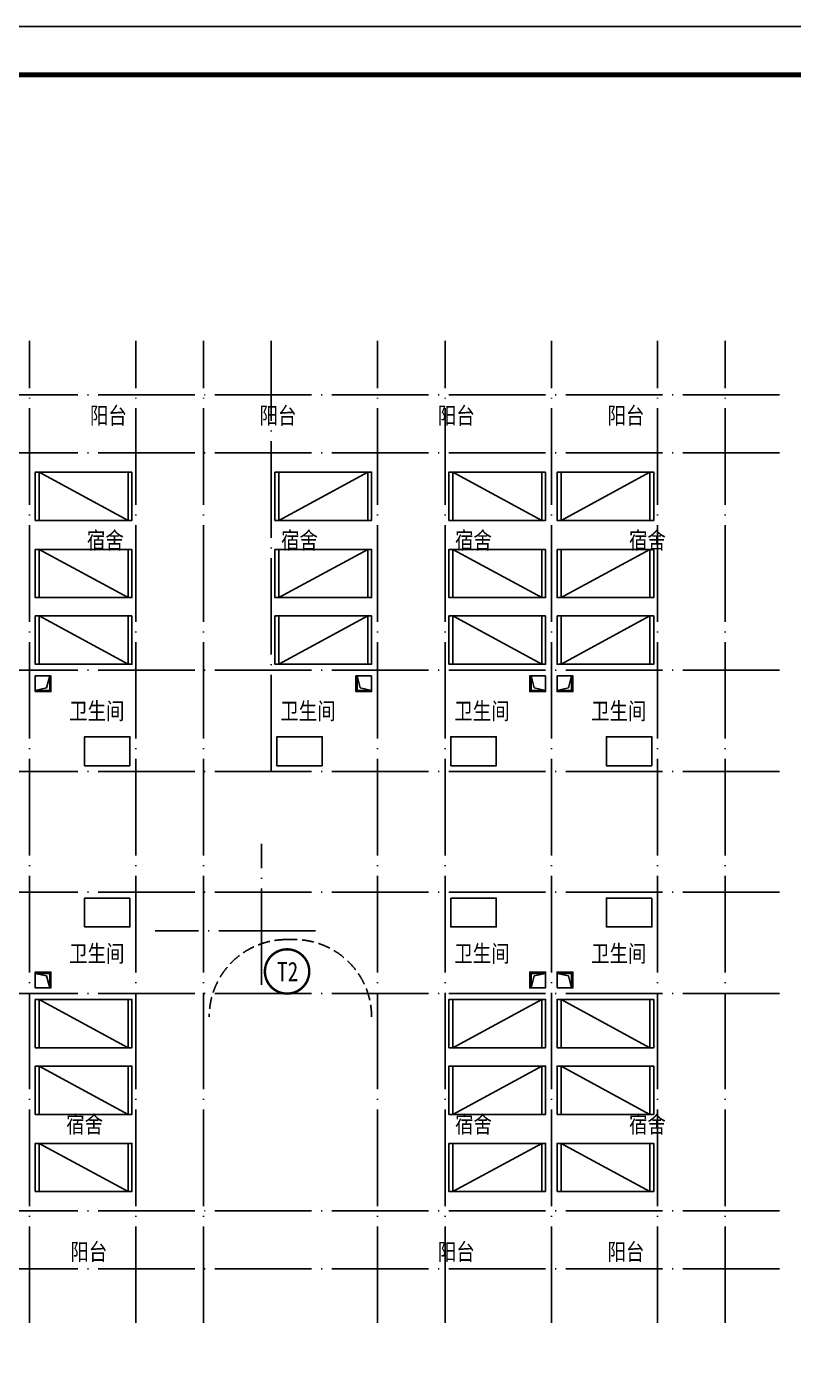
# Model space of a CAD drawing. Extents: x -695846 to 822170, y -413475 to 397179.
# Drawn here: x 494532 to 510403, y -5945 to 21491 of the extents above; entities that cross this region are included whole.
import ezdxf

# ---------------------------------------------------------------- set-up
doc = ezdxf.new("R2010")
doc.units = 0
doc.header["$LTSCALE"] = 1000
doc.header["$MEASUREMENT"] = 0
doc.linetypes.add('DASH', pattern=[0.35, 0.25, -0.1])
doc.linetypes.add('DOTE', pattern=[2.42, 2, -0.2, 0.02, -0.2])
for name, color, linetype in [('DOTE', 1, 'DOTE'), ('LVTRY', 6, 'Continuous'), ('PUB_TEXT', 7, 'Continuous'), ('STAIR', 2, 'Continuous'), ('T-图框-175', 175, 'Continuous')]:
    doc.layers.add(name, color=color, linetype=linetype)
doc.styles.add('-黑体', font='simhei.ttf', dxfattribs={"width": 0.8})

# ---------------------------------------------------------------- blocks, each defined once
blk = doc.blocks.new('15w1e35rwe')
at = {"layer": 'LVTRY'}
for points in [[(592286, 135026), (593226, 135026), (593226, 134426), (592286, 134426)], [(594246, 133166), (594246, 133491), (593921, 133491), (593921, 133166)], [(594246, 133166), (594246, 133466), (593946, 133466), (593946, 133166)]]:
    blk.add_lwpolyline(points, close=True, dxfattribs=at)
blk.add_lwpolyline([(594246, 133466), (594012, 133412), (593946, 133166)], dxfattribs=at)
blk = doc.blocks.new('$plan$00002356')
at = {"layer": 'LVTRY', "color": 250}
for p, q in [((0, -1920), (1000, -80)), ((0, -80), (1000, -80)), ((1000, -1920), (0, -1920))]:
    blk.add_line(p, q, dxfattribs=at)
blk.add_lwpolyline([(0, 0), (0, -2000), (1000, -2000), (1000, 0)], close=True, dxfattribs=at)
blk = doc.blocks.new('A$C4a45d1b0')
at = {"const_width": 50}
blk.add_lwpolyline([(918, 459, 1), (0, 459, 1)], format="xyb", close=True, dxfattribs=at)
at = {"layer": 'PUB_TEXT', "style": '-黑体', "width": 0.8}
blk.add_text('T2', height=400, dxfattribs=at).set_placement((254, 258, -343))

msp = doc.modelspace()

# ---------------------------------------------------------------- linework, layer by layer
at = {"layer": 'DOTE'}
for p, q in [((494592, -5355), (494592, 14985)), ((496792, -5355), (496792, 14985)), ((498192, -5355), (498192, 14985)), ((499592, 6065), (499592, 14985)), ((501792, -5355), (501792, 14985)), ((503192, -5355), (503192, 14985)), ((505392, -5355), (505392, 14985)), ((507592, -5355), (507592, 14985)), ((508992, -5355), (508992, 14985)), ((510112, 13865), (471872, 13865)), ((510112, 12665), (471872, 12665)), ((510112, 8165), (471872, 8165)), ((510112, 6065), (471872, 6065)), ((499392, 1645), (499392, 4565)), ((510112, 3565), (471872, 3565)), ((500512, 2765), (497192, 2765)), ((510112, 1465), (471872, 1465)), ((510112, -3035), (471872, -3035)), ((510112, -4235), (471872, -4235))]:
    msp.add_line(p, q, dxfattribs=at)
at = {"layer": 'STAIR', "color": 9, "linetype": 'DASH'}
msp.add_line((500072, 2585), (499912, 2585), dxfattribs=at)
for points in [[(498312, 985, -0.414214), (499912, 2585)], [(501672, 985, 0.414214), (500072, 2585)]]:
    msp.add_lwpolyline(points, format="xyb", dxfattribs=at)
at = {"layer": 'T-图框-175'}
msp.add_lwpolyline([(464220, -20509), (464220, 21491), (523620, 21491), (523620, -20509)], close=True, dxfattribs=at)
at = {"layer": 'T-图框-175', "const_width": 100}
msp.add_lwpolyline([(466720, -19509), (522620, -19509), (522620, 20491), (466720, 20491)], close=True, dxfattribs=at)

# ---------------------------------------------------------------- block references
for name, p, rotation in [('$plan$00002356', (496712, 12265), 270.0000000515375), ('$plan$00002356', (505272, 12265, -343), 270.0000000515373), ('$plan$00002356', (496712, 10665), 270.0000000515375), ('$plan$00002356', (505272, 10665, -343), 270.0000000515373), ('$plan$00002356', (496712, 9285), 270.0000000515375), ('$plan$00002356', (505272, 9285, -343), 270.0000000515373), ('15w1e35rwe', (1088958, 141211), 180.0000041070069), ('15w1e35rwe', (1099758, 141211), 180), ('$plan$00002356', (494712, 345, -343), 89.99982503110306), ('$plan$00002356', (505512, 345, -343), 90.00000005153728), ('$plan$00002356', (494712, -1035, -343), 89.99982503110306), ('$plan$00002356', (505512, -1035, -343), 90.00000005153728), ('$plan$00002356', (494712, -2635, -343), 89.99982503110306), ('$plan$00002356', (505512, -2635, -343), 90.00000005153728)]:
    msp.add_blockref(name, p, dxfattribs=dict(rotation=rotation))
at = {"xscale": -1}
for name, p, rotation in [('$plan$00002356', (499672, 12265), 89.9999999484625), ('$plan$00002356', (505512, 12265, -343), 89.9999999484625), ('$plan$00002356', (499672, 10665), 89.9999999484625), ('$plan$00002356', (505512, 10665, -343), 89.9999999484625), ('$plan$00002356', (499672, 9285), 89.9999999484625), ('$plan$00002356', (505512, 9285, -343), 89.9999999484625), ('15w1e35rwe', (-92574, 141211), 179.999995892993), ('15w1e35rwe', (-88974, 141211), 180), ('15w1e35rwe', (1088958, -131581), 359.999995892993), ('$plan$00002356', (505272, 345, -343), 269.9999999484625), ('$plan$00002356', (505272, -1035, -343), 269.9999999484625), ('$plan$00002356', (505272, -2635, -343), 269.9999999484625)]:
    msp.add_blockref(name, p, dxfattribs=dict(at, rotation=rotation))
for name, p in [('15w1e35rwe', (-88974, -131581)), ('A$C4a45d1b0', (499465, 1465))]:
    msp.add_blockref(name, p)
msp.add_blockref('15w1e35rwe', (1099758, -131581), dxfattribs=at)

# ---------------------------------------------------------------- texts
at = {"layer": 'PUB_TEXT', "style": '-黑体', "width": 0.8}
for s, p in [('阳台', (495844, 13260, -343)), ('阳台', (499354, 13260, -343)), ('阳台', (503044, 13260, -343)), ('阳台', (506554, 13260, -343)), ('宿舍', (495781, 10678, -343)), ('宿舍', (499798, 10678, -343)), ('宿舍', (503398, 10678, -343)), ('宿舍', (506998, 10678, -343)), ('卫生间', (503383, 7142, -343)), ('卫生间', (506214, 7142, -343)), ('卫生间', (503383, 2120, -343)), ('卫生间', (506214, 2120, -343)), ('宿舍', (503398, -1418, -343)), ('宿舍', (506998, -1418, -343)), ('阳台', (495440, -4056, -343)), ('阳台', (503044, -4056, -343)), ('阳台', (506554, -4056, -343))]:
    msp.add_text(s, height=350, dxfattribs=at).set_placement(p)
for s, rotation, p in [('卫生间', 0, (495414, 7142, -343)), ('卫生间', 360, (499783, 7142, -343)), ('卫生间', 360, (495414, 2120, -343)), ('宿舍', 359.9998, (495353, -1418, -343))]:
    msp.add_text(s, height=350, rotation=rotation, dxfattribs=at).set_placement(p)

doc.saveas('drawing.dxf')
